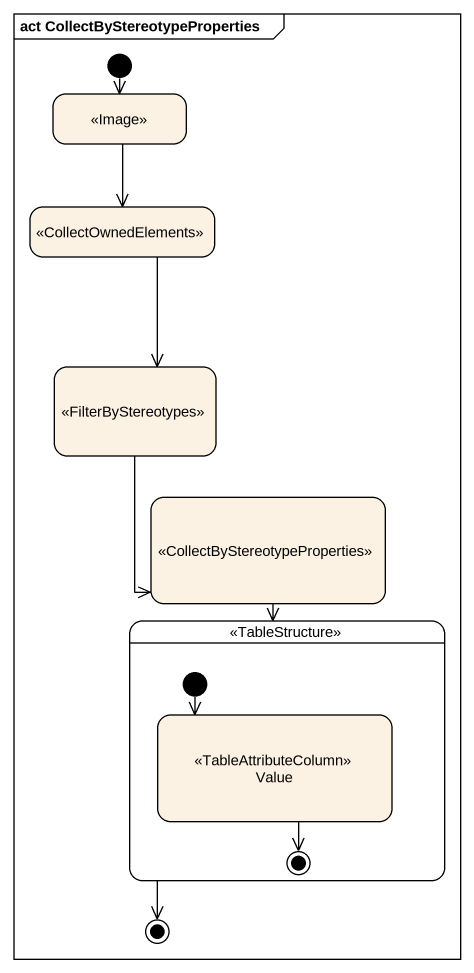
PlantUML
@startuml
mainframe act CollectByStereotypeProperties
hide empty description
state " " as state1 <<Image>>
state " " as state2 <<CollectOwnedElements>>
state " " as state3 <<FilterByStereotypes>>
state " " as state4 <<CollectByStereotypeProperties>>
state " " as state5 <<TableStructure>> {
  state Value <<TableAttributeColumn>>
  [*] --> Value
  Value --> [*]
}
[*] --> state1
state1 --> state2
state2 --> state3
state3 --> state4
state4 --> state5
state5 --> [*]
@enduml
